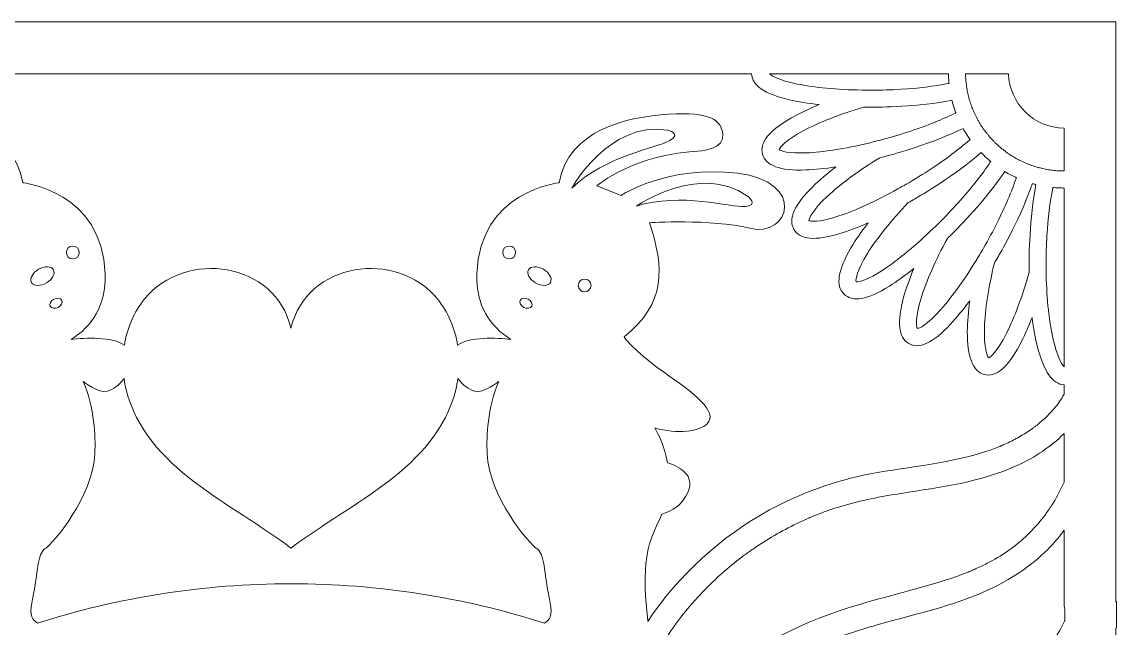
# Model space of a CAD drawing. Header units: inches. Extents: x 0.41 to 8.1, y -10.47 to -0.54.
# Drawn here: x 3.01 to 8.1, y -3.36 to -0.54 of the extents above; entities that cross this region are included whole.
import ezdxf

# ---------------------------------------------------------------- set-up
doc = ezdxf.new("R2010")
doc.units = ezdxf.units.IN
doc.header["$MEASUREMENT"] = 0
doc.layers.add('Layer 1', color=7, linetype='Continuous')

# ---------------------------------------------------------------- blocks, each defined once
blk = doc.blocks.new('block 2')
at = {"layer": 'Layer 1', "true_color": 0xe6e7e8}
h = blk.add_hatch(color=254, dxfattribs=at)
h.dxf.hatch_style = 2
edge = h.paths.add_edge_path()
edge.add_spline(control_points=[(4.2571, -2.9841), (4.257, -2.984), (4.257, -2.984), (4.2569, -2.984), (4.2569, -2.984), (4.2569, -2.984), (4.2568, -2.9841), (4.2568, -2.9841), (4.2571, -2.9841), (4.2571, -2.9841)], knot_values=[0, 0, 0, 0, 1, 1, 1, 2, 2, 2, 3, 3, 3, 3], degree=3, periodic=1)
at = {"layer": 'Layer 1', "lineweight": 0}
for points, knots in [([(8.0897, -6.718), (8.0897, -6.718), (8.0897, -3.3557), (8.0897, -3.3557), (8.0897, -3.3557), (8.0923, -3.3542), (8.0923, -3.3542), (8.0923, -3.3542), (8.0923, -3.2326), (8.0923, -3.2326), (8.0923, -3.2326), (8.0897, -3.2341), (8.0897, -3.2341), (8.0897, -3.2341), (8.0897, -0.5398), (8.0897, -0.5398), (8.0897, -0.5398), (0.4216, -0.5398), (0.4216, -0.5398), (0.4216, -0.5398), (0.4216, -6.7551), (0.4216, -6.7551), (0.4169, -6.8336), (0.4145, -6.9126), (0.4145, -6.992), (0.4145, -7.0714), (0.4169, -7.1505), (0.4216, -7.229), (0.4216, -7.229), (0.4216, -10.4741), (0.4216, -10.4741), (0.4216, -10.4741), (8.0897, -10.4741), (8.0897, -10.4741), (8.0897, -10.4741), (8.0897, -7.2661), (8.0897, -7.2661), (8.0962, -7.1753), (8.0994, -7.084), (8.0994, -6.992), (8.0994, -6.9001), (8.0962, -6.8088), (8.0897, -6.718)], [0, 0, 0, 0, 1, 1, 1, 2, 2, 2, 3, 3, 3, 4, 4, 4, 5, 5, 5, 6, 6, 6, 7, 7, 7, 8, 8, 8, 9, 9, 9, 10, 10, 10, 11, 11, 11, 12, 12, 12, 13, 13, 13, 14, 14, 14, 14]), ([(0.7883, -2.0515), (0.7989, -2.0105), (0.8074, -1.9634), (0.8139, -1.9121), (0.8328, -1.9604), (0.8521, -2.0037), (0.8715, -2.0401), (0.9284, -2.147), (0.9823, -2.1919), (1.0362, -2.1775), (1.0894, -2.1632), (1.1159, -2.0954), (1.1149, -1.9759), (1.1145, -1.9336), (1.1106, -1.8859), (1.1036, -1.8346), (1.1343, -1.8764), (1.1642, -1.9132), (1.1923, -1.9433), (1.275, -2.0319), (1.3386, -2.0614), (1.3869, -2.0335), (1.4347, -2.0059), (1.4427, -1.9335), (1.4108, -1.8184), (1.3995, -1.7776), (1.3834, -1.7325), (1.3633, -1.6848), (1.4038, -1.7173), (1.4422, -1.7451), (1.4772, -1.7669), (1.5799, -1.831), (1.649, -1.843), (1.6885, -1.8035), (1.7275, -1.7645), (1.7165, -1.6926), (1.6558, -1.5896), (1.6344, -1.5532), (1.6071, -1.5138), (1.5754, -1.4729), (1.6229, -1.4938), (1.6672, -1.5107), (1.7066, -1.5227), (1.8225, -1.558), (1.8923, -1.5517), (1.9202, -1.5034), (1.9478, -1.4557), (1.9186, -1.389), (1.8333, -1.3052), (1.8032, -1.2756), (1.7667, -1.2446), (1.7254, -1.2133), (1.7767, -1.2212), (1.8239, -1.226), (1.8651, -1.2274), (1.9861, -1.2316), (2.052, -1.2074), (2.0664, -1.1535), (2.0807, -1.1003), (2.0352, -1.0434), (1.9312, -0.9846), (1.8944, -0.9638), (1.8511, -0.9433), (1.8031, -0.9237), (1.8547, -0.918), (1.9016, -0.9105), (1.9417, -0.9012), (2.0575, -0.8744), (2.1148, -0.835), (2.1168, -0.7807), (2.1168, -0.7807), (6.397, -0.7807), (6.397, -0.7807), (6.3991, -0.835), (6.4564, -0.8744), (6.5722, -0.9012), (6.6123, -0.9105), (6.6592, -0.918), (6.7107, -0.9237), (6.6628, -0.9433), (6.6195, -0.9638), (6.5827, -0.9846), (6.4787, -1.0434), (6.4332, -1.1003), (6.4475, -1.1535), (6.4619, -1.2074), (6.5278, -1.2316), (6.6488, -1.2274), (6.69, -1.226), (6.7372, -1.2212), (6.7885, -1.2133), (6.7472, -1.2446), (6.7107, -1.2756), (6.6806, -1.3052), (6.5953, -1.389), (6.5661, -1.4557), (6.5937, -1.5034), (6.6216, -1.5517), (6.6914, -1.558), (6.8073, -1.5227), (6.8467, -1.5107), (6.891, -1.4938), (6.9385, -1.4729), (6.9068, -1.5138), (6.8795, -1.5532), (6.8581, -1.5896), (6.7974, -1.6926), (6.7864, -1.7645), (6.8254, -1.8035), (6.8649, -1.843), (6.934, -1.831), (7.0367, -1.7669), (7.0717, -1.7451), (7.1101, -1.7173), (7.1506, -1.6848), (7.1305, -1.7325), (7.1144, -1.7776), (7.1031, -1.8184), (7.0712, -1.9335), (7.0792, -2.0059), (7.127, -2.0335), (7.1753, -2.0614), (7.2389, -2.0319), (7.3216, -1.9433), (7.3497, -1.9132), (7.3796, -1.8764), (7.4103, -1.8346), (7.4033, -1.8859), (7.3994, -1.9336), (7.399, -1.9759), (7.398, -2.0954), (7.4244, -2.1632), (7.4777, -2.1775), (7.5316, -2.1919), (7.5855, -2.147), (7.6424, -2.0401), (7.6617, -2.0037), (7.6811, -1.9604), (7.7, -1.9121), (7.7064, -1.9634), (7.715, -2.0105), (7.7256, -2.0515), (7.7546, -2.1636), (7.796, -2.222), (7.8488, -2.2255), (7.8488, -2.2255), (7.8488, -2.2682), (7.8488, -2.2682), (7.8469, -2.2715), (7.8452, -2.275), (7.8432, -2.2783), (7.8377, -2.2876), (7.8319, -2.2968), (7.8257, -2.3057), (7.8222, -2.3108), (7.8185, -2.3158), (7.8149, -2.3208), (7.8144, -2.3214), (7.8141, -2.3219), (7.8138, -2.3223), (7.8134, -2.3228), (7.813, -2.3233), (7.8124, -2.3239), (7.7852, -2.3566), (7.7555, -2.3855), (7.7228, -2.4126), (7.7214, -2.4137), (7.7205, -2.4144), (7.7199, -2.4149), (7.7185, -2.416), (7.7171, -2.4171), (7.7157, -2.4181), (7.7119, -2.4209), (7.708, -2.4237), (7.7042, -2.4265), (7.6951, -2.4329), (7.6859, -2.4392), (7.6766, -2.4452), (7.6578, -2.4573), (7.6385, -2.4685), (7.6187, -2.479), (7.5989, -2.4896), (7.5785, -2.499), (7.558, -2.5083), (7.5566, -2.5089), (7.5555, -2.5094), (7.5547, -2.5097), (7.553, -2.5104), (7.5512, -2.5111), (7.5495, -2.5118), (7.5465, -2.513), (7.5435, -2.5142), (7.5406, -2.5154), (7.5301, -2.5195), (7.5196, -2.5234), (7.5091, -2.5272), (7.3283, -2.5914), (7.1345, -2.6033), (6.9473, -2.6394), (6.7839, -2.6709), (6.6265, -2.7267), (6.4804, -2.8067), (6.2545, -2.9304), (6.0577, -3.1096), (5.9142, -3.3241), (5.9069, -3.2082), (5.8739, -3.0384), (5.9598, -2.8701), (5.9675, -2.8551), (5.9741, -2.8403), (5.9799, -2.8257), (6.0261, -2.8119), (6.0772, -2.7829), (6.1024, -2.722), (6.1337, -2.6466), (6.0658, -2.6072), (6.0061, -2.5877), (5.9936, -2.5121), (5.9644, -2.4548), (5.9468, -2.4257), (6.0516, -2.4557), (6.1569, -2.4423), (6.19, -2.407), (6.2442, -2.3492), (6.1304, -2.2662), (5.986, -2.1642), (5.8676, -2.0806), (5.8196, -2.0237), (5.8061, -2.0059), (5.8061, -2.0059), (5.8044, -2.0022), (5.8044, -2.0022), (5.8044, -2.0022), (5.8044, -2.0022), (5.8044, -2.0022), (6.0004, -1.8481), (5.9921, -1.6806), (5.9219, -1.4726), (5.9219, -1.4726), (6.2049, -1.4537), (6.389, -1.4984), (6.5732, -1.5431), (6.6544, -1.2817), (6.3308, -1.2425), (6.0072, -1.2032), (5.7905, -1.3454), (5.7905, -1.3454), (5.7905, -1.3454), (5.6781, -1.3007), (5.6781, -1.3007), (5.6781, -1.3007), (5.8487, -1.1531), (6.1656, -1.1382), (6.1656, -1.1382), (6.2726, -1.1274), (6.2631, -1.061), (6.2536, -0.9947), (6.2076, -0.9567), (6.0113, -0.9689), (5.8149, -0.9811), (5.5495, -1.0393), (5.5021, -1.2871), (5.5021, -1.2871), (5.1338, -1.3237), (5.1202, -1.711), (5.1152, -1.8565), (5.1823, -1.9557), (5.2786, -2.0147), (5.2786, -2.0147), (5.2786, -2.0147), (5.2786, -2.0147), (5.2136, -2.0077), (5.0836, -2), (5.0311, -2.0419), (5.0185, -1.9633), (4.9875, -1.8881), (4.9372, -1.8264), (4.7477, -1.5941), (4.3284, -1.6535), (4.2569, -1.9625), (4.1855, -1.6535), (3.7662, -1.5941), (3.5767, -1.8264), (3.5264, -1.8881), (3.4954, -1.9633), (3.4828, -2.0419), (3.4302, -2), (3.3003, -2.0077), (3.2352, -2.0147), (3.2353, -2.0147), (3.2352, -2.0147), (3.2353, -2.0147), (3.3316, -1.9557), (3.3987, -1.8565), (3.3936, -1.711), (3.3801, -1.3237), (3.0118, -1.2871), (3.0118, -1.2871), (2.9644, -1.0393), (2.699, -0.9811), (2.5026, -0.9689), (2.3063, -0.9567), (2.2602, -0.9947), (2.2508, -1.061), (2.2413, -1.1274), (2.3483, -1.1382), (2.3483, -1.1382), (2.6651, -1.1531), (2.8358, -1.3007), (2.8358, -1.3007), (2.8358, -1.3007), (2.7233, -1.3454), (2.7233, -1.3454), (2.7233, -1.3454), (2.5067, -1.2032), (2.183, -1.2425), (1.8595, -1.2817), (1.9407, -1.5431), (2.1249, -1.4984), (2.309, -1.4537), (2.592, -1.4726), (2.592, -1.4726), (2.5218, -1.6806), (2.5135, -1.8481), (2.7095, -2.0022), (2.7095, -2.0022), (2.7095, -2.0022), (2.7095, -2.0022), (2.7095, -2.0022), (2.7078, -2.0059), (2.7078, -2.0059), (2.6943, -2.0237), (2.6463, -2.0806), (2.5279, -2.1642), (2.3835, -2.2662), (2.2697, -2.3492), (2.3239, -2.407), (2.357, -2.4423), (2.4623, -2.4557), (2.5671, -2.4257), (2.5495, -2.4548), (2.5203, -2.5121), (2.5078, -2.5877), (2.448, -2.6072), (2.3802, -2.6466), (2.4115, -2.722), (2.4367, -2.7829), (2.4878, -2.8119), (2.534, -2.8257), (2.5398, -2.8403), (2.5464, -2.8551), (2.5541, -2.8701), (2.64, -3.0384), (2.607, -3.2082), (2.5996, -3.3241), (2.4562, -3.1096), (2.2594, -2.9304), (2.0335, -2.8067), (1.8874, -2.7267), (1.73, -2.6709), (1.5666, -2.6394), (1.3794, -2.6033), (1.1856, -2.5914), (1.0048, -2.5272), (0.9942, -2.5234), (0.9837, -2.5195), (0.9733, -2.5154), (0.9703, -2.5142), (0.9674, -2.513), (0.9644, -2.5118), (0.9626, -2.5111), (0.9609, -2.5104), (0.9591, -2.5097), (0.9584, -2.5094), (0.9573, -2.5089), (0.9558, -2.5083), (0.9353, -2.499), (0.915, -2.4896), (0.8952, -2.479), (0.8754, -2.4685), (0.8561, -2.4573), (0.8373, -2.4452), (0.828, -2.4392), (0.8188, -2.4329), (0.8097, -2.4265), (0.8059, -2.4237), (0.802, -2.4209), (0.7982, -2.4181), (0.7968, -2.4171), (0.7954, -2.416), (0.794, -2.4149), (0.7934, -2.4144), (0.7925, -2.4137), (0.791, -2.4126), (0.7584, -2.3855), (0.7286, -2.3566), (0.7015, -2.3239), (0.7009, -2.3233), (0.7005, -2.3228), (0.7001, -2.3223), (0.6998, -2.3219), (0.6994, -2.3214), (0.699, -2.3208), (0.6954, -2.3158), (0.6917, -2.3108), (0.6882, -2.3057), (0.682, -2.2968), (0.6762, -2.2876), (0.6707, -2.2783), (0.6678, -2.2735), (0.6653, -2.2684), (0.6626, -2.2635), (0.6626, -2.2635), (0.6626, -2.2257), (0.6626, -2.2257), (0.7165, -2.2239), (0.7588, -2.1654), (0.7883, -2.0515)], [0, 0, 0, 0, 1, 1, 1, 2, 2, 2, 3, 3, 3, 4, 4, 4, 5, 5, 5, 6, 6, 6, 7, 7, 7, 8, 8, 8, 9, 9, 9, 10, 10, 10, 11, 11, 11, 12, 12, 12, 13, 13, 13, 14, 14, 14, 15, 15, 15, 16, 16, 16, 17, 17, 17, 18, 18, 18, 19, 19, 19, 20, 20, 20, 21, 21, 21, 22, 22, 22, 23, 23, 23, 24, 24, 24, 25, 25, 25, 26, 26, 26, 27, 27, 27, 28, 28, 28, 29, 29, 29, 30, 30, 30, 31, 31, 31, 32, 32, 32, 33, 33, 33, 34, 34, 34, 35, 35, 35, 36, 36, 36, 37, 37, 37, 38, 38, 38, 39, 39, 39, 40, 40, 40, 41, 41, 41, 42, 42, 42, 43, 43, 43, 44, 44, 44, 45, 45, 45, 46, 46, 46, 47, 47, 47, 48, 48, 48, 49, 49, 49, 50, 50, 50, 51, 51, 51, 52, 52, 52, 53, 53, 53, 54, 54, 54, 55, 55, 55, 56, 56, 56, 57, 57, 57, 58, 58, 58, 59, 59, 59, 60, 60, 60, 61, 61, 61, 62, 62, 62, 63, 63, 63, 64, 64, 64, 65, 65, 65, 66, 66, 66, 67, 67, 67, 68, 68, 68, 69, 69, 69, 70, 70, 70, 71, 71, 71, 72, 72, 72, 73, 73, 73, 74, 74, 74, 75, 75, 75, 76, 76, 76, 77, 77, 77, 78, 78, 78, 79, 79, 79, 80, 80, 80, 81, 81, 81, 82, 82, 82, 83, 83, 83, 84, 84, 84, 85, 85, 85, 86, 86, 86, 87, 87, 87, 88, 88, 88, 89, 89, 89, 90, 90, 90, 91, 91, 91, 92, 92, 92, 93, 93, 93, 94, 94, 94, 95, 95, 95, 96, 96, 96, 97, 97, 97, 98, 98, 98, 99, 99, 99, 100, 100, 100, 101, 101, 101, 102, 102, 102, 103, 103, 103, 104, 104, 104, 105, 105, 105, 106, 106, 106, 107, 107, 107, 108, 108, 108, 109, 109, 109, 110, 110, 110, 111, 111, 111, 112, 112, 112, 113, 113, 113, 114, 114, 114, 115, 115, 115, 116, 116, 116, 117, 117, 117, 118, 118, 118, 119, 119, 119, 120, 120, 120, 121, 121, 121, 122, 122, 122, 123, 123, 123, 124, 124, 124, 125, 125, 125, 126, 126, 126, 127, 127, 127, 128, 128, 128, 129, 129, 129, 130, 130, 130, 131, 131, 131, 132, 132, 132, 133, 133, 133, 134, 134, 134, 135, 135, 135, 136, 136, 136, 137, 137, 137, 138, 138, 138, 139, 139, 139, 139]), ([(7.3115, -0.7807), (7.3115, -0.781), (7.3115, -0.7812), (7.3116, -0.7814), (7.3117, -0.7948), (7.3124, -0.8081), (7.3136, -0.8213), (7.3137, -0.8226), (7.3138, -0.824), (7.3139, -0.8253), (7.3126, -0.8256), (7.3115, -0.8259), (7.3102, -0.8261), (7.2468, -0.8389), (7.1714, -0.8479), (7.0902, -0.8527), (7.0458, -0.8553), (6.9997, -0.8567), (6.9529, -0.8567), (6.9378, -0.8567), (6.9229, -0.8566), (6.9083, -0.8563), (6.7921, -0.8544), (6.6893, -0.8447), (6.6088, -0.8281), (6.5213, -0.8101), (6.4904, -0.7899), (6.4803, -0.7807), (6.4803, -0.7807), (7.3115, -0.7807), (7.3115, -0.7807)], [0, 0, 0, 0, 1, 1, 1, 2, 2, 2, 3, 3, 3, 4, 4, 4, 5, 5, 5, 6, 6, 6, 7, 7, 7, 8, 8, 8, 9, 9, 9, 10, 10, 10, 10]), ([(7.5906, -0.7807), (7.5945, -0.9202), (7.7084, -1.0321), (7.8488, -1.0325), (7.8488, -1.0325), (7.8488, -1.2321), (7.8488, -1.2321), (7.8463, -1.2321), (7.8439, -1.2319), (7.8414, -1.2319), (7.833, -1.2318), (7.8247, -1.2314), (7.8164, -1.2308), (7.8115, -1.2304), (7.8066, -1.2301), (7.8018, -1.2296), (7.7932, -1.2287), (7.7847, -1.2276), (7.7763, -1.2262), (7.7715, -1.2254), (7.7666, -1.2246), (7.7618, -1.2236), (7.7535, -1.222), (7.7452, -1.2202), (7.737, -1.2181), (7.7324, -1.217), (7.7279, -1.2157), (7.7234, -1.2144), (7.7152, -1.212), (7.7071, -1.2095), (7.6991, -1.2067), (7.6945, -1.2051), (7.6899, -1.2034), (7.6853, -1.2017), (7.6773, -1.1986), (7.6694, -1.1953), (7.6616, -1.1918), (7.6572, -1.1898), (7.6527, -1.1877), (7.6483, -1.1856), (7.6407, -1.1818), (7.6332, -1.1779), (7.6258, -1.1737), (7.6217, -1.1714), (7.6176, -1.1691), (7.6136, -1.1667), (7.6063, -1.1623), (7.5991, -1.1578), (7.5921, -1.153), (7.5881, -1.1502), (7.5841, -1.1473), (7.5801, -1.1444), (7.5732, -1.1394), (7.5664, -1.1342), (7.5598, -1.1289), (7.556, -1.1257), (7.5523, -1.1225), (7.5485, -1.1193), (7.5423, -1.1138), (7.5361, -1.1082), (7.5301, -1.1023), (7.5267, -1.099), (7.5233, -1.0956), (7.5199, -1.0921), (7.514, -1.086), (7.5083, -1.0798), (7.5028, -1.0734), (7.4995, -1.0697), (7.4963, -1.0659), (7.4932, -1.0621), (7.4878, -1.0555), (7.4827, -1.0487), (7.4777, -1.0418), (7.4748, -1.0378), (7.4719, -1.0338), (7.4691, -1.0298), (7.4644, -1.0227), (7.4599, -1.0156), (7.4555, -1.0083), (7.4531, -1.0043), (7.4508, -1.0002), (7.4485, -0.9961), (7.4444, -0.9887), (7.4404, -0.9812), (7.4366, -0.9735), (7.4345, -0.9691), (7.4325, -0.9646), (7.4305, -0.9602), (7.427, -0.9524), (7.4237, -0.9445), (7.4207, -0.9365), (7.4189, -0.9319), (7.4173, -0.9273), (7.4157, -0.9226), (7.4129, -0.9146), (7.4104, -0.9065), (7.408, -0.8983), (7.4068, -0.8938), (7.4055, -0.8893), (7.4043, -0.8848), (7.4023, -0.8766), (7.4005, -0.8683), (7.3989, -0.8599), (7.398, -0.8551), (7.3971, -0.8503), (7.3963, -0.8454), (7.395, -0.837), (7.3938, -0.8285), (7.3929, -0.8199), (7.3924, -0.8151), (7.3922, -0.8102), (7.3918, -0.8053), (7.3913, -0.7972), (7.3909, -0.789), (7.3908, -0.7807), (7.3908, -0.7807), (7.5906, -0.7807), (7.5906, -0.7807)], [0, 0, 0, 0, 1, 1, 1, 2, 2, 2, 3, 3, 3, 4, 4, 4, 5, 5, 5, 6, 6, 6, 7, 7, 7, 8, 8, 8, 9, 9, 9, 10, 10, 10, 11, 11, 11, 12, 12, 12, 13, 13, 13, 14, 14, 14, 15, 15, 15, 16, 16, 16, 17, 17, 17, 18, 18, 18, 19, 19, 19, 20, 20, 20, 21, 21, 21, 22, 22, 22, 23, 23, 23, 24, 24, 24, 25, 25, 25, 26, 26, 26, 27, 27, 27, 28, 28, 28, 29, 29, 29, 30, 30, 30, 31, 31, 31, 32, 32, 32, 33, 33, 33, 34, 34, 34, 35, 35, 35, 36, 36, 36, 37, 37, 37, 38, 38, 38, 39, 39, 39, 39]), ([(7.3319, -0.9203), (7.3356, -0.9332), (7.3396, -0.9459), (7.3441, -0.9583), (7.3446, -0.9596), (7.3452, -0.9609), (7.3456, -0.9621), (7.3445, -0.9627), (7.3434, -0.9633), (7.3423, -0.9639), (7.2843, -0.9926), (7.2138, -1.0208), (7.1366, -1.0465), (7.0944, -1.0605), (7.0502, -1.0738), (7.005, -1.0859), (7.002, -1.0867), (6.999, -1.0875), (6.996, -1.0883), (6.9845, -1.0913), (6.9731, -1.0943), (6.9618, -1.0971), (6.8491, -1.1252), (6.7473, -1.1426), (6.6653, -1.1473), (6.5629, -1.1533), (6.5318, -1.1374), (6.5248, -1.1325), (6.529, -1.1215), (6.5546, -1.0894), (6.6367, -1.0453), (6.7101, -1.0059), (6.8091, -0.9676), (6.9189, -0.9357), (6.9301, -0.9359), (6.9414, -0.936), (6.9529, -0.936), (6.9872, -0.936), (7.1736, -0.9345), (7.3274, -0.9038), (7.3288, -0.9093), (7.3304, -0.9148), (7.3319, -0.9203)], [0, 0, 0, 0, 1, 1, 1, 2, 2, 2, 3, 3, 3, 4, 4, 4, 5, 5, 5, 6, 6, 6, 7, 7, 7, 8, 8, 8, 9, 9, 9, 10, 10, 10, 11, 11, 11, 12, 12, 12, 13, 13, 13, 14, 14, 14, 14]), ([(5.5617, -1.3115), (5.5642, -1.307), (5.7356, -0.999), (6.0058, -1.0421), (6.0058, -1.0421), (6.0749, -1.057), (6.0167, -1.0908), (5.9585, -1.1247), (5.7201, -1.1599), (5.5617, -1.3115)], [0, 0, 0, 0, 1, 1, 1, 2, 2, 2, 3, 3, 3, 3]), ([(7.3877, -1.0492), (7.3945, -1.0606), (7.4019, -1.0717), (7.4095, -1.0826), (7.4103, -1.0837), (7.4111, -1.0848), (7.4119, -1.0859), (7.4109, -1.0868), (7.4099, -1.0877), (7.4089, -1.0886), (7.3604, -1.1314), (7.2995, -1.1769), (7.2316, -1.2217), (7.1944, -1.2462), (7.1552, -1.2704), (7.1147, -1.2938), (7.1016, -1.3013), (7.0887, -1.3086), (7.0759, -1.3158), (6.9743, -1.3721), (6.8805, -1.4152), (6.8025, -1.4411), (6.7051, -1.4733), (6.6709, -1.466), (6.6629, -1.463), (6.6641, -1.4513), (6.6805, -1.4137), (6.7484, -1.3499), (6.8092, -1.2929), (6.8949, -1.2302), (6.9926, -1.171), (7.0035, -1.1682), (7.0145, -1.1654), (7.0255, -1.1625), (7.0587, -1.1536), (7.2384, -1.1038), (7.3791, -1.0343), (7.3819, -1.0393), (7.3847, -1.0443), (7.3877, -1.0492)], [0, 0, 0, 0, 1, 1, 1, 2, 2, 2, 3, 3, 3, 4, 4, 4, 5, 5, 5, 6, 6, 6, 7, 7, 7, 8, 8, 8, 9, 9, 9, 10, 10, 10, 11, 11, 11, 12, 12, 12, 13, 13, 13, 13]), ([(7.011, -1.6893), (6.9323, -1.741), (6.8964, -1.7467), (6.8845, -1.7467), (6.8834, -1.7467), (6.8826, -1.7467), (6.8819, -1.7466), (6.88, -1.735), (6.8861, -1.6944), (6.9352, -1.6152), (6.9791, -1.5444), (7.0456, -1.4617), (7.1247, -1.3792), (7.1346, -1.3737), (7.1444, -1.3681), (7.1543, -1.3624), (7.1841, -1.3452), (7.3449, -1.2506), (7.4629, -1.147), (7.4669, -1.1512), (7.471, -1.1553), (7.4752, -1.1593), (7.4846, -1.1685), (7.4944, -1.1774), (7.5046, -1.1859), (7.5056, -1.1868), (7.5066, -1.1877), (7.5076, -1.1886), (7.5069, -1.1897), (7.5062, -1.1907), (7.5055, -1.1919), (7.4697, -1.2457), (7.4227, -1.3055), (7.3687, -1.3663), (7.3391, -1.3996), (7.3075, -1.4331), (7.2744, -1.4662), (7.2638, -1.4769), (7.2532, -1.4873), (7.2426, -1.4975), (7.1591, -1.5782), (7.0796, -1.6441), (7.011, -1.6893)], [0, 0, 0, 0, 1, 1, 1, 2, 2, 2, 3, 3, 3, 4, 4, 4, 5, 5, 5, 6, 6, 6, 7, 7, 7, 8, 8, 8, 9, 9, 9, 10, 10, 10, 11, 11, 11, 12, 12, 12, 13, 13, 13, 14, 14, 14, 14]), ([(5.8606, -1.396), (5.8606, -1.396), (6.1525, -1.1905), (6.3779, -1.349), (6.3779, -1.349), (6.4334, -1.3927), (6.3663, -1.3975), (6.2991, -1.4024), (6.0695, -1.3293), (5.8606, -1.396)], [0, 0, 0, 0, 1, 1, 1, 2, 2, 2, 3, 3, 3, 3]), ([(7.1842, -1.8231), (7.2083, -1.7434), (7.2512, -1.6462), (7.3063, -1.5461), (7.3143, -1.5383), (7.3224, -1.5303), (7.3305, -1.5222), (7.3547, -1.498), (7.4855, -1.365), (7.5726, -1.2345), (7.5775, -1.2374), (7.5825, -1.2403), (7.5875, -1.2431), (7.5991, -1.2495), (7.6109, -1.2556), (7.623, -1.2612), (7.6243, -1.2618), (7.6255, -1.2624), (7.6267, -1.2629), (7.6263, -1.2642), (7.626, -1.2654), (7.6255, -1.2666), (7.6049, -1.3279), (7.575, -1.3978), (7.5385, -1.4705), (7.5186, -1.5103), (7.4968, -1.5509), (7.4734, -1.5914), (7.4658, -1.6045), (7.4583, -1.6173), (7.4507, -1.6298), (7.391, -1.7294), (7.3312, -1.8137), (7.2766, -1.8751), (7.2084, -1.9517), (7.1752, -1.9624), (7.1668, -1.9639), (7.1619, -1.9531), (7.1573, -1.9124), (7.1842, -1.8231)], [0, 0, 0, 0, 1, 1, 1, 2, 2, 2, 3, 3, 3, 4, 4, 4, 5, 5, 5, 6, 6, 6, 7, 7, 7, 8, 8, 8, 9, 9, 9, 10, 10, 10, 11, 11, 11, 12, 12, 12, 13, 13, 13, 13]), ([(7.686, -1.7038), (7.6541, -1.8155), (7.6181, -1.9123), (7.5813, -1.9858), (7.5352, -2.0774), (7.5059, -2.0964), (7.4981, -2.1), (7.4907, -2.0909), (7.4757, -2.0527), (7.4786, -1.9595), (7.4812, -1.8762), (7.4975, -1.7713), (7.5248, -1.6604), (7.5305, -1.6507), (7.5363, -1.6409), (7.542, -1.631), (7.5592, -1.6013), (7.6511, -1.4391), (7.7014, -1.2905), (7.7069, -1.2921), (7.7124, -1.2936), (7.718, -1.295), (7.6872, -1.4489), (7.6857, -1.6355), (7.6857, -1.6698), (7.6857, -1.6812), (7.6858, -1.6926), (7.686, -1.7038)], [0, 0, 0, 0, 1, 1, 1, 2, 2, 2, 3, 3, 3, 4, 4, 4, 5, 5, 5, 6, 6, 6, 7, 7, 7, 8, 8, 8, 9, 9, 9, 9]), ([(7.8488, -2.1412), (7.8373, -2.1287), (7.8166, -2.0934), (7.7983, -2.015), (7.7792, -1.9339), (7.7678, -1.8284), (7.7654, -1.7141), (7.7651, -1.6995), (7.7649, -1.6847), (7.7649, -1.6698), (7.7649, -1.623), (7.7663, -1.5768), (7.769, -1.5324), (7.7738, -1.4512), (7.7828, -1.3758), (7.7956, -1.3125), (7.7958, -1.3112), (7.7961, -1.31), (7.7964, -1.3087), (7.7977, -1.3088), (7.7991, -1.3089), (7.8004, -1.309), (7.8135, -1.3102), (7.8267, -1.3109), (7.84, -1.3111), (7.8429, -1.3112), (7.8458, -1.3113), (7.8488, -1.3113), (7.8488, -1.3113), (7.8488, -2.1412), (7.8488, -2.1412)], [0, 0, 0, 0, 1, 1, 1, 2, 2, 2, 3, 3, 3, 4, 4, 4, 5, 5, 5, 6, 6, 6, 7, 7, 7, 8, 8, 8, 9, 9, 9, 10, 10, 10, 10]), ([(3.2135, -1.6108), (3.2135, -1.5943), (3.2269, -1.581), (3.2433, -1.581), (3.2598, -1.581), (3.2731, -1.5943), (3.2731, -1.6108), (3.2731, -1.6272), (3.2598, -1.6406), (3.2433, -1.6406), (3.2269, -1.6406), (3.2135, -1.6272), (3.2135, -1.6108)], [0, 0, 0, 0, 1, 1, 1, 2, 2, 2, 3, 3, 3, 4, 4, 4, 4]), ([(5.2706, -1.6406), (5.2541, -1.6406), (5.2408, -1.6272), (5.2408, -1.6108), (5.2408, -1.5943), (5.2541, -1.581), (5.2706, -1.581), (5.287, -1.581), (5.3004, -1.5943), (5.3004, -1.6108), (5.3004, -1.6272), (5.287, -1.6406), (5.2706, -1.6406)], [0, 0, 0, 0, 1, 1, 1, 2, 2, 2, 3, 3, 3, 4, 4, 4, 4]), ([(3.1207, -1.752), (3.0926, -1.7682), (3.0618, -1.7672), (3.0517, -1.7498), (3.0417, -1.7324), (3.0563, -1.7051), (3.0843, -1.6889), (3.1124, -1.6727), (3.1433, -1.6737), (3.1533, -1.6911), (3.1633, -1.7085), (3.1488, -1.7358), (3.1207, -1.752)], [0, 0, 0, 0, 1, 1, 1, 2, 2, 2, 3, 3, 3, 4, 4, 4, 4]), ([(5.3606, -1.6911), (5.3706, -1.6737), (5.4015, -1.6727), (5.4296, -1.6889), (5.4576, -1.7051), (5.4722, -1.7324), (5.4622, -1.7498), (5.4521, -1.7672), (5.4212, -1.7682), (5.3932, -1.752), (5.3651, -1.7358), (5.3505, -1.7085), (5.3606, -1.6911)], [0, 0, 0, 0, 1, 1, 1, 2, 2, 2, 3, 3, 3, 4, 4, 4, 4]), ([(5.6511, -1.7638), (5.6511, -1.7803), (5.6377, -1.7936), (5.6213, -1.7936), (5.6048, -1.7936), (5.5915, -1.7803), (5.5915, -1.7638), (5.5915, -1.7474), (5.6048, -1.734), (5.6213, -1.734), (5.6377, -1.734), (5.6511, -1.7474), (5.6511, -1.7638)], [0, 0, 0, 0, 1, 1, 1, 2, 2, 2, 3, 3, 3, 4, 4, 4, 4]), ([(3.1918, -1.8331), (3.1972, -1.8437), (3.1896, -1.8582), (3.175, -1.8657), (3.1603, -1.8732), (3.1441, -1.8707), (3.1387, -1.8601), (3.1333, -1.8496), (3.1409, -1.835), (3.1555, -1.8275), (3.1702, -1.8201), (3.1864, -1.8225), (3.1918, -1.8331)], [0, 0, 0, 0, 1, 1, 1, 2, 2, 2, 3, 3, 3, 4, 4, 4, 4]), ([(5.3584, -1.8275), (5.373, -1.835), (5.3806, -1.8496), (5.3752, -1.8601), (5.3698, -1.8707), (5.3536, -1.8732), (5.3389, -1.8657), (5.3243, -1.8582), (5.3167, -1.8437), (5.3221, -1.8331), (5.3275, -1.8225), (5.3437, -1.8201), (5.3584, -1.8275)], [0, 0, 0, 0, 1, 1, 1, 2, 2, 2, 3, 3, 3, 4, 4, 4, 4]), ([(4.2569, -3.1496), (3.8511, -3.1496), (3.4549, -3.2123), (3.0793, -3.3328), (3.0574, -3.3153), (3.0377, -3.307), (3.056, -3.2204), (3.0831, -3.0922), (3.0777, -3.0109), (3.1138, -2.9875), (3.1499, -2.964), (3.3395, -2.7419), (3.3449, -2.5451), (3.3449, -2.5451), (3.3467, -2.4964), (3.3467, -2.4964), (3.3467, -2.4964), (3.3467, -2.3212), (3.2907, -2.2093), (3.2907, -2.2093), (3.3629, -2.2671), (3.4045, -2.2544), (3.4277, -2.2474), (3.4595, -2.2295), (3.4813, -2.1955), (3.4838, -2.2134), (3.4872, -2.2311), (3.4916, -2.2485), (3.5829, -2.6143), (3.9853, -2.7761), (4.2569, -2.984), (4.5286, -2.7761), (4.931, -2.6143), (5.0223, -2.2485), (5.0267, -2.2311), (5.0301, -2.2134), (5.0326, -2.1955), (5.0544, -2.2295), (5.0862, -2.2474), (5.1094, -2.2544), (5.1509, -2.2671), (5.2232, -2.2093), (5.2232, -2.2093), (5.1672, -2.3212), (5.1672, -2.4964), (5.1672, -2.4964), (5.1672, -2.4964), (5.169, -2.5451), (5.169, -2.5451), (5.1744, -2.7419), (5.364, -2.964), (5.4001, -2.9875), (5.4362, -3.0109), (5.4308, -3.0922), (5.4579, -3.2204), (5.4762, -3.307), (5.4565, -3.3153), (5.4346, -3.3328), (5.059, -3.2123), (4.6628, -3.1496), (4.2569, -3.1496)], [0, 0, 0, 0, 1, 1, 1, 2, 2, 2, 3, 3, 3, 4, 4, 4, 5, 5, 5, 6, 6, 6, 7, 7, 7, 8, 8, 8, 9, 9, 9, 10, 10, 10, 11, 11, 11, 12, 12, 12, 13, 13, 13, 14, 14, 14, 15, 15, 15, 16, 16, 16, 17, 17, 17, 18, 18, 18, 19, 19, 19, 20, 20, 20, 20]), ([(6.0666, -3.3066), (6.0687, -3.3039), (6.0708, -3.3013), (6.0729, -3.2986), (6.0788, -3.2911), (6.0848, -3.2836), (6.0909, -3.2762), (6.1051, -3.259), (6.1197, -3.242), (6.1346, -3.2253), (6.1645, -3.192), (6.1958, -3.16), (6.2284, -3.1294), (6.2564, -3.1031), (6.2853, -3.0779), (6.3151, -3.0538), (6.323, -3.0474), (6.3309, -3.0411), (6.3389, -3.0349), (6.341, -3.0333), (6.3444, -3.0307), (6.3451, -3.0302), (6.3489, -3.0273), (6.3527, -3.0244), (6.3566, -3.0215), (6.372, -3.0101), (6.3876, -2.999), (6.4034, -2.9881), (6.4679, -2.9438), (6.5357, -2.9042), (6.6062, -2.8701), (6.6249, -2.861), (6.6437, -2.8523), (6.6628, -2.8441), (6.6657, -2.8428), (6.6686, -2.8415), (6.6716, -2.8403), (6.6733, -2.8395), (6.679, -2.8372), (6.68, -2.8368), (6.6889, -2.8331), (6.6978, -2.8296), (6.7067, -2.8261), (6.7425, -2.8123), (6.7787, -2.7998), (6.8154, -2.7888), (6.9054, -2.7617), (6.9977, -2.7446), (7.0904, -2.73), (7.2751, -2.7009), (7.4617, -2.6781), (7.6332, -2.5989), (7.7133, -2.562), (7.7872, -2.5129), (7.8488, -2.4517), (7.8488, -2.4517), (7.8488, -2.6778), (7.8488, -2.6778), (7.8336, -2.7109), (7.817, -2.7433), (7.7978, -2.7744), (7.7882, -2.79), (7.778, -2.8052), (7.7674, -2.8201), (7.7635, -2.8255), (7.7595, -2.8309), (7.7556, -2.8362), (7.7553, -2.8366), (7.7548, -2.8373), (7.7542, -2.8381), (7.7485, -2.8454), (7.7426, -2.8527), (7.7366, -2.8599), (7.7125, -2.8885), (7.6865, -2.9156), (7.6587, -2.9407), (7.6457, -2.9524), (7.6324, -2.9636), (7.6187, -2.9745), (7.618, -2.975), (7.6177, -2.9753), (7.6172, -2.9757), (7.6169, -2.9759), (7.6169, -2.9759), (7.6164, -2.9762), (7.6131, -2.9787), (7.6098, -2.9812), (7.6064, -2.9837), (7.5996, -2.9887), (7.5926, -2.9936), (7.5856, -2.9984), (7.5554, -3.019), (7.5238, -3.0375), (7.4914, -3.0543), (7.4735, -3.0635), (7.4554, -3.0722), (7.4371, -3.0804), (7.4338, -3.0819), (7.4304, -3.0834), (7.4271, -3.0849), (7.4267, -3.085), (7.4198, -3.088), (7.4177, -3.0889), (7.411, -3.0917), (7.4044, -3.0944), (7.3977, -3.097), (7.3626, -3.1109), (7.327, -3.1233), (7.2912, -3.1348), (7.1453, -3.1815), (6.9954, -3.214), (6.8495, -3.2604), (6.6011, -3.3393), (6.3508, -3.4609), (6.1889, -3.6691), (6.103, -3.6189), (6.0153, -3.5722), (5.9259, -3.529), (5.9642, -3.455), (6.0084, -3.3841), (6.0584, -3.3174), (6.0594, -3.3161), (6.066, -3.3075), (6.0666, -3.3066)], [0, 0, 0, 0, 1, 1, 1, 2, 2, 2, 3, 3, 3, 4, 4, 4, 5, 5, 5, 6, 6, 6, 7, 7, 7, 8, 8, 8, 9, 9, 9, 10, 10, 10, 11, 11, 11, 12, 12, 12, 13, 13, 13, 14, 14, 14, 15, 15, 15, 16, 16, 16, 17, 17, 17, 18, 18, 18, 19, 19, 19, 20, 20, 20, 21, 21, 21, 22, 22, 22, 23, 23, 23, 24, 24, 24, 25, 25, 25, 26, 26, 26, 27, 27, 27, 28, 28, 28, 29, 29, 29, 30, 30, 30, 31, 31, 31, 32, 32, 32, 33, 33, 33, 34, 34, 34, 35, 35, 35, 36, 36, 36, 37, 37, 37, 38, 38, 38, 39, 39, 39, 40, 40, 40, 41, 41, 41, 41]), ([(6.3632, -3.6471), (6.3781, -3.6331), (6.3935, -3.6195), (6.4093, -3.6065), (6.4159, -3.601), (6.4225, -3.5957), (6.4292, -3.5904), (6.4296, -3.5902), (6.4297, -3.5901), (6.43, -3.5898), (6.4326, -3.5878), (6.4353, -3.5858), (6.4381, -3.5837), (6.4408, -3.5817), (6.4435, -3.5797), (6.4463, -3.5776), (6.4781, -3.5544), (6.5111, -3.5329), (6.5451, -3.5131), (6.5769, -3.4946), (6.6095, -3.4775), (6.6428, -3.4616), (6.6618, -3.4526), (6.6811, -3.4439), (6.7004, -3.4356), (6.7025, -3.4347), (6.7056, -3.4334), (6.7065, -3.433), (6.711, -3.4312), (6.7155, -3.4293), (6.7201, -3.4275), (6.7291, -3.4239), (6.7382, -3.4203), (6.7472, -3.4168), (6.8219, -3.3879), (6.8983, -3.3638), (6.9753, -3.3417), (7.1204, -3.3001), (7.2687, -3.2678), (7.4101, -3.214), (7.5514, -3.1604), (7.6833, -3.0853), (7.7875, -2.9742), (7.8092, -2.951), (7.8296, -2.9266), (7.8488, -2.9012), (7.8488, -2.9012), (7.8488, -3.2341), (7.8488, -3.2341), (7.8488, -3.2458), (7.8496, -3.2574), (7.8513, -3.269), (7.8513, -3.269), (7.8513, -3.3207), (7.8513, -3.3207), (7.8511, -3.3217), (7.8511, -3.3228), (7.851, -3.3238), (7.85, -3.3258), (7.8491, -3.3279), (7.8481, -3.3299), (7.8359, -3.3547), (7.8217, -3.3786), (7.806, -3.4014), (7.8019, -3.4073), (7.7977, -3.4132), (7.7934, -3.4189), (7.7929, -3.4196), (7.7898, -3.4237), (7.7884, -3.4255), (7.7875, -3.4267), (7.7866, -3.4278), (7.7862, -3.4282), (7.7777, -3.4388), (7.7688, -3.4492), (7.7596, -3.4593), (7.7422, -3.4783), (7.7237, -3.4964), (7.7044, -3.5135), (7.6947, -3.522), (7.6847, -3.5302), (7.6747, -3.5383), (7.674, -3.5389), (7.6736, -3.5392), (7.6731, -3.5396), (7.6711, -3.5411), (7.6691, -3.5427), (7.667, -3.5442), (7.6619, -3.548), (7.6566, -3.5518), (7.6514, -3.5556), (7.6063, -3.5874), (7.5578, -3.6142), (7.5076, -3.6371), (7.5007, -3.6403), (7.4937, -3.6434), (7.4867, -3.6464), (7.4856, -3.6469), (7.4763, -3.6508), (7.4746, -3.6515), (7.4615, -3.6568), (7.4483, -3.6618), (7.4351, -3.6667), (7.4067, -3.6771), (7.378, -3.6865), (7.3491, -3.6952), (7.2919, -3.7123), (7.2338, -3.7266), (7.1755, -3.7396), (6.9659, -3.7863), (6.7498, -3.8194), (6.5548, -3.9116), (6.4679, -3.8466), (6.3787, -3.7855), (6.2872, -3.7284), (6.3108, -3.6996), (6.3362, -3.6725), (6.3632, -3.6471)], [0, 0, 0, 0, 1, 1, 1, 2, 2, 2, 3, 3, 3, 4, 4, 4, 5, 5, 5, 6, 6, 6, 7, 7, 7, 8, 8, 8, 9, 9, 9, 10, 10, 10, 11, 11, 11, 12, 12, 12, 13, 13, 13, 14, 14, 14, 15, 15, 15, 16, 16, 16, 17, 17, 17, 18, 18, 18, 19, 19, 19, 20, 20, 20, 21, 21, 21, 22, 22, 22, 23, 23, 23, 24, 24, 24, 25, 25, 25, 26, 26, 26, 27, 27, 27, 28, 28, 28, 29, 29, 29, 30, 30, 30, 31, 31, 31, 32, 32, 32, 33, 33, 33, 34, 34, 34, 35, 35, 35, 36, 36, 36, 37, 37, 37, 38, 38, 38, 39, 39, 39, 39]), ([(4.2571, -2.9841), (4.257, -2.984), (4.257, -2.984), (4.2569, -2.984), (4.2569, -2.984), (4.2569, -2.984), (4.2568, -2.9841), (4.2568, -2.9841), (4.2571, -2.9841), (4.2571, -2.9841)], [0, 0, 0, 0, 1, 1, 1, 2, 2, 2, 3, 3, 3, 3])]:
    blk.add_open_spline(points, degree=3, knots=knots, dxfattribs=at)

msp = doc.modelspace()

# ---------------------------------------------------------------- block references
at = {"layer": 'Layer 1'}
msp.add_blockref('block 2', (0, 0), dxfattribs=at)

doc.saveas('drawing.dxf')
